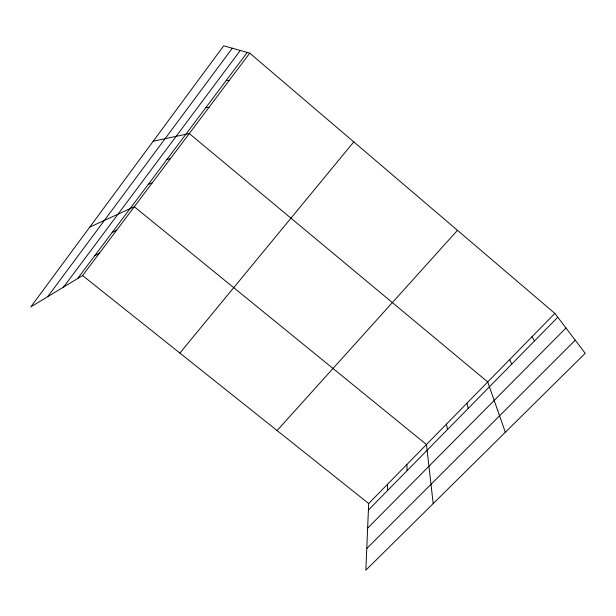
<?xml version="1.0" encoding="UTF-8"?>
<svg xmlns="http://www.w3.org/2000/svg" width="616" height="616" viewBox="0 0 616 616"><rect width="100%" height="100%" fill="white"/><g stroke="black" fill="none" stroke-linecap="round" stroke-linejoin="round"><path stroke-width="0.92" d="M554.862 313.398L368.684 503.534L365.85 570.2L585.2 353.299L554.862 313.398L249.742 53.138L223.708 45.8L30.8 306.914L82.59 275.545L249.742 53.138M47.725 296.666L232.309 48.225M63.556 287.079L240.279 50.474M77.562 278.594L247.255 52.437M179.864 353.068L353.784 141.888M277.092 430.546L457.472 230.322M368.406 510.04L557.788 317.24M367.637 528.151L565.958 327.989M366.766 548.525L575.236 340.186M94.687 255.771L99.484 253.068M112.166 232.478L116.717 230.138M89.782 227.081L134.303 206.737L426.465 444.529L433.194 503.603M148.225 184.423L152.26 182.844M166.828 159.621L170.586 158.458M153.191 141.249L189.304 133.556L487.733 381.951L505.328 432.278M205.852 107.623L209.001 107.338M226.318 80.342L229.144 80.542M82.59 275.545L368.684 503.534M532.016 336.736L534.511 340.933M509.64 359.582L511.734 364.125M466.905 403.226L468.245 408.4M446.485 424.085L447.47 429.545M406.83 464.58L407.161 470.585M387.58 484.245L387.595 490.505"/></g></svg>
